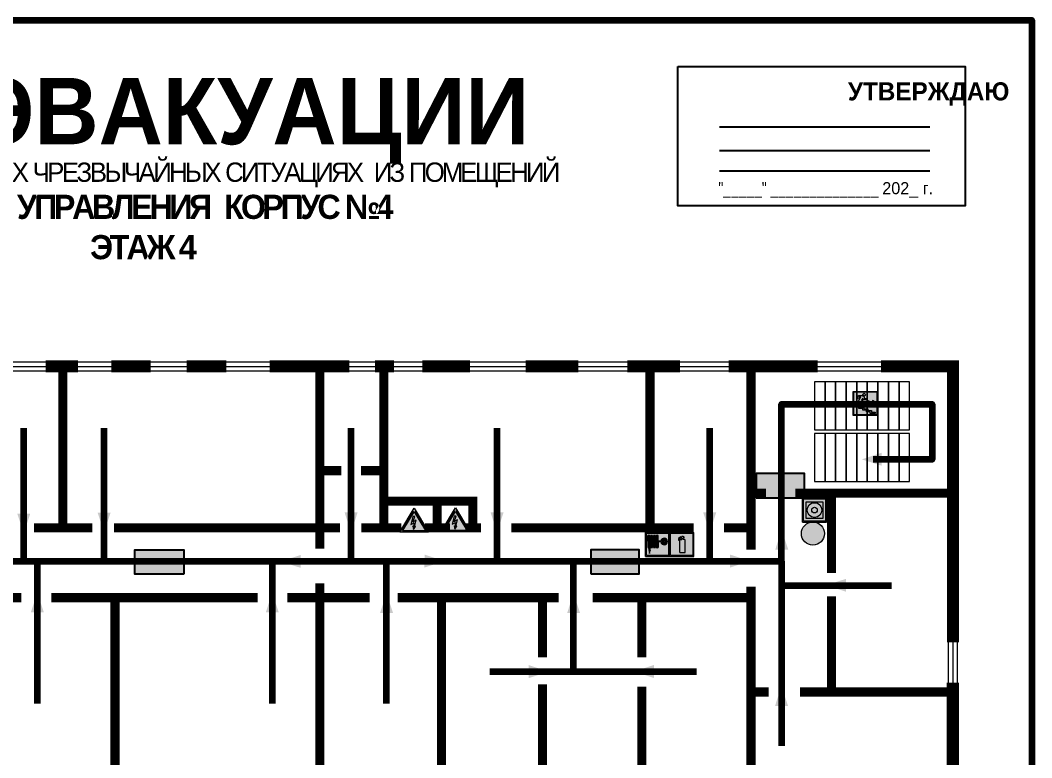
# Model space of a CAD drawing. Header units: millimetres. Extents: x 13810 to 67229, y 12374 to 21950.
# Drawn here: x 19685.7 to 20020.4, y 20022.4 to 20266.5 of the extents above; entities that cross this region are included whole.
import ezdxf

# ---------------------------------------------------------------- set-up
doc = ezdxf.new("R2010")
doc.units = ezdxf.units.MM
doc.layers.add('План_Штампы', color=7, linetype='Continuous')
doc.styles.add('обычный', font='arial.ttf')

# ---------------------------------------------------------------- blocks, each defined once
blk = doc.blocks.new('A$C32E8229D')
at = {"true_color": 0xffffff}
blk.add_hatch(color=7, dxfattribs=at).paths.add_polyline_path([(0, 0), (0, -8), (16, -8), (16, 0)])
h = blk.add_hatch(color=126)
h.paths.add_polyline_path([(0.2, -0.2), (15.8, -0.2), (15.8, -7.8), (0.2, -7.8)])
h.paths.add_polyline_path([(13.49, -2.05), (12.08, -2.05), (11.37, -2.63, 0.162397), (11.29, -2.84), (11.29, -3.63), (10.35, -3.63), (10.35, -4.05), (11.68, -4.05), (11.68, -3.48), (12.26, -4.28), (11.29, -5.1), (11.29, -6.78), (11.85, -6.78), (11.85, -5.44), (12.8, -4.64), (12.8, -5.94), (14.46, -5.94), (14.46, -5.39), (13.45, -5.39), (13.45, -3.97), (12.46, -2.59), (13.15, -2.59), (13.69, -3.34), (14.18, -3)], flags=16)
h.paths.add_polyline_path([(10.74, -1.82, 1), (11.8, -1.82, 1)], flags=16)
h.paths.add_polyline_path([(9.39, -3.59), (5.99, -3.59), (6.56, -3.03), (5.91, -3.03), (5.1, -3.83), (5.91, -4.64), (6.56, -4.64), (5.99, -4.09), (9.39, -4.09)], flags=16)
h.paths.add_polyline_path([(4.29, -1.08), (1.72, -1.08), (1.72, -6.6), (4.29, -6.6)], flags=16)
at = {"color": 126}
blk.add_lwpolyline([(16, -8), (0, -8), (0, 0), (16, 0)], close=True, dxfattribs=at)
blk = doc.blocks.new('вниз')
at = {"lineweight": 0, "true_color": 0xffffff}
h = blk.add_hatch(color=7, dxfattribs=at)
h.dxf.hatch_style = 1
h.paths.add_polyline_path([(40994.51, -4472.22), (40986.51, -4472.22), (40986.51, -4480.22), (40994.51, -4480.22)])
h.paths.add_polyline_path([(40994.31, -4472.42), (40994.31, -4480.01), (40986.71, -4480.01), (40986.71, -4472.42)], flags=16)
h.paths.add_polyline_path([(40988.43, -4473.53), (40989.43, -4473.53), (40990.19, -4473.96), (40990.19, -4474.6), (40991, -4474.6), (40991, -4475.06), (40989.73, -4475.06), (40989.73, -4474.46), (40989.3, -4475.18), (40990.17, -4475.7), (40990.17, -4477.11), (40989.63, -4477.11), (40989.63, -4476.01), (40988.94, -4475.59), (40988.94, -4476.46), (40988.94, -4476.46), (40987.47, -4476.46), (40987.26, -4476.46), (40987.26, -4475.92), (40988.4, -4475.92), (40988.4, -4475.2), (40989.1, -4473.99), (40988.66, -4473.99), (40988.24, -4474.7), (40987.86, -4474.47), (40988.41, -4473.56)], flags=0)
h.paths.add_polyline_path([(40990.55, -4473.29, -1), (40989.69, -4473.29, -1)], flags=0)
h.paths.add_polyline_path([(40988.85, -4476.89), (40988.85, -4477.43), (40990.1, -4477.43), (40990.1, -4477.99), (40991.34, -4477.99), (40991.34, -4478.54), (40992.59, -4478.54), (40992.59, -4479.09), (40993.83, -4479.09), (40993.83, -4479.52), (40992.17, -4479.52), (40992.17, -4478.97), (40990.91, -4478.97), (40990.91, -4478.41), (40989.68, -4478.41), (40989.68, -4477.86), (40988.43, -4477.86), (40988.43, -4477.31), (40987.6, -4477.31), (40987.18, -4477.31), (40987.18, -4476.89)], flags=0)
h.paths.add_polyline_path([(40991.61, -4475.33), (40993.12, -4476.2), (40992.9, -4475.27), (40993.48, -4475.6), (40993.83, -4476.88), (40992.56, -4477.22), (40991.97, -4476.88), (40992.9, -4476.61), (40991.38, -4475.74), (40991.58, -4475.39)], flags=0)
h.paths.add_polyline_path([(40990.19, -4473.96), (40989.43, -4473.53), (40988.43, -4473.53), (40988.41, -4473.56), (40987.86, -4474.47), (40988.24, -4474.7), (40988.66, -4473.99), (40989.1, -4473.99), (40988.4, -4475.2), (40988.4, -4475.92), (40987.26, -4475.92), (40987.26, -4476.46), (40987.47, -4476.46), (40988.94, -4476.46), (40988.94, -4476.27), (40988.94, -4475.59), (40989.63, -4476.01), (40989.63, -4477.11), (40990.17, -4477.11), (40990.17, -4475.7), (40989.3, -4475.18), (40989.73, -4474.46), (40989.73, -4475.06), (40991, -4475.06), (40991, -4474.6), (40990.19, -4474.6)], flags=0)
h.paths.add_polyline_path([(40990.55, -4473.29, 1), (40989.69, -4473.29, 1)], flags=0)
h.paths.add_polyline_path([(40991.61, -4475.33), (40991.58, -4475.39), (40991.38, -4475.74), (40992.9, -4476.61), (40991.97, -4476.88), (40992.56, -4477.22), (40993.83, -4476.88), (40993.48, -4475.6), (40992.9, -4475.27), (40993.12, -4476.2)], flags=0)
h.paths.add_polyline_path([(40990.1, -4477.43), (40988.85, -4477.43), (40988.85, -4476.89), (40987.18, -4476.89), (40987.18, -4477.31), (40987.6, -4477.31), (40988.43, -4477.31), (40988.43, -4477.86), (40989.68, -4477.86), (40989.68, -4478.41), (40990.91, -4478.41), (40990.91, -4478.97), (40992.17, -4478.97), (40992.17, -4479.52), (40993.83, -4479.52), (40993.83, -4479.09), (40992.59, -4479.09), (40992.59, -4478.54), (40991.34, -4478.54), (40991.34, -4477.99), (40990.1, -4477.99)], flags=0)
at = {"lineweight": 0}
h = blk.add_hatch(color=126, dxfattribs=at)
h.dxf.hatch_style = 1
h.paths.add_polyline_path([(40994.31, -4472.42), (40986.71, -4472.42), (40986.71, -4480.01), (40994.31, -4480.01)])
h.paths.add_polyline_path([(40988.43, -4473.53), (40989.43, -4473.53), (40990.19, -4473.96), (40990.19, -4474.6), (40991, -4474.6), (40991, -4475.06), (40989.73, -4475.06), (40989.73, -4474.46), (40989.3, -4475.18), (40990.17, -4475.7), (40990.17, -4477.11), (40989.63, -4477.11), (40989.63, -4476.01), (40988.94, -4475.59), (40988.94, -4476.46), (40988.94, -4476.46), (40987.47, -4476.46), (40987.26, -4476.46), (40987.26, -4475.92), (40988.4, -4475.92), (40988.4, -4475.2), (40989.1, -4473.99), (40988.66, -4473.99), (40988.24, -4474.7), (40987.86, -4474.47), (40988.41, -4473.56)], flags=16)
h.paths.add_polyline_path([(40990.55, -4473.29, -1), (40989.69, -4473.29, -1)], flags=16)
h.paths.add_polyline_path([(40988.85, -4476.89), (40988.85, -4477.43), (40990.1, -4477.43), (40990.1, -4477.99), (40991.34, -4477.99), (40991.34, -4478.54), (40992.59, -4478.54), (40992.59, -4479.09), (40993.83, -4479.09), (40993.83, -4479.52), (40992.17, -4479.52), (40992.17, -4478.97), (40990.91, -4478.97), (40990.91, -4478.41), (40989.68, -4478.41), (40989.68, -4477.86), (40988.43, -4477.86), (40988.43, -4477.31), (40987.6, -4477.31), (40987.18, -4477.31), (40987.18, -4476.89)], flags=16)
h.paths.add_polyline_path([(40991.61, -4475.33), (40993.12, -4476.2), (40992.9, -4475.27), (40993.48, -4475.6), (40993.83, -4476.88), (40992.56, -4477.22), (40991.97, -4476.88), (40992.9, -4476.61), (40991.38, -4475.74), (40991.58, -4475.39)], flags=16)
at = {"lineweight": 0, "true_color": 0xffffff}
h = blk.add_hatch(color=7, dxfattribs=at)
h.dxf.hatch_style = 1
h.paths.add_polyline_path([(40989.73, -4474.46), (40989.73, -4475.06), (40991, -4475.06), (40991, -4474.6), (40990.19, -4474.6), (40990.19, -4473.96), (40989.43, -4473.53), (40988.43, -4473.53), (40988.41, -4473.56), (40987.86, -4474.47), (40988.24, -4474.7), (40988.66, -4473.99), (40989.1, -4473.99), (40988.4, -4475.2), (40988.4, -4475.92), (40987.26, -4475.92), (40987.26, -4476.46), (40987.47, -4476.46), (40988.94, -4476.46), (40988.94, -4475.59), (40989.63, -4476.01), (40989.63, -4477.11), (40990.17, -4477.11), (40990.17, -4475.7), (40989.3, -4475.18)])
h.paths.add_polyline_path([(40989.69, -4473.29, 1), (40990.55, -4473.29, 1)])
h.paths.add_polyline_path([(40991.61, -4475.33), (40991.58, -4475.39), (40991.38, -4475.74), (40992.9, -4476.61), (40991.97, -4476.88), (40992.56, -4477.22), (40993.83, -4476.88), (40993.48, -4475.6), (40992.9, -4475.27), (40993.12, -4476.2)])
h.paths.add_polyline_path([(40990.1, -4477.43), (40988.85, -4477.43), (40988.85, -4476.89), (40987.18, -4476.89), (40987.18, -4477.31), (40987.6, -4477.31), (40988.43, -4477.31), (40988.43, -4477.86), (40989.68, -4477.86), (40989.68, -4478.41), (40990.91, -4478.41), (40990.91, -4478.97), (40992.17, -4478.97), (40992.17, -4479.52), (40993.83, -4479.52), (40993.83, -4479.09), (40992.59, -4479.09), (40992.59, -4478.54), (40991.34, -4478.54), (40991.34, -4477.99), (40990.1, -4477.99)])
at = {"color": 126, "lineweight": 0}
for points in [[(40986.51, -4472.22), (40994.51, -4472.22), (40994.51, -4480.22), (40986.51, -4480.22)], [(40986.71, -4472.42), (40994.31, -4472.42), (40994.31, -4480.01), (40986.71, -4480.01)]]:
    blk.add_lwpolyline(points, close=True, dxfattribs=at)
for points in [[(40987.47, -4476.46), (40987.26, -4476.46), (40987.26, -4475.92), (40988.4, -4475.92), (40988.4, -4475.2), (40989.1, -4473.99), (40988.66, -4473.99), (40988.24, -4474.7), (40987.86, -4474.47), (40988.41, -4473.56), (40988.43, -4473.53), (40989.43, -4473.53), (40990.19, -4473.96), (40990.19, -4474.6), (40991, -4474.6), (40991, -4475.06), (40989.73, -4475.06), (40989.73, -4474.46), (40989.3, -4475.18), (40990.17, -4475.7), (40990.17, -4477.11), (40989.63, -4477.11), (40989.63, -4476.01), (40988.94, -4475.59), (40988.94, -4476.46)], [(40987.6, -4477.31), (40987.18, -4477.31), (40987.18, -4476.89), (40988.85, -4476.89), (40988.85, -4477.43), (40990.1, -4477.43), (40990.1, -4477.99), (40991.34, -4477.99), (40991.34, -4478.54), (40992.59, -4478.54), (40992.59, -4479.09), (40993.83, -4479.09), (40993.83, -4479.52), (40992.17, -4479.52), (40992.17, -4478.97), (40990.91, -4478.97), (40990.91, -4478.41), (40989.68, -4478.41), (40989.68, -4477.86), (40988.43, -4477.86), (40988.43, -4477.31), (40987.6, -4477.31)], [(40987.47, -4476.46), (40988.94, -4476.46), (40988.94, -4476.27)], [(40991.58, -4475.39), (40991.38, -4475.74), (40992.9, -4476.61), (40991.97, -4476.88), (40992.56, -4477.22), (40993.83, -4476.88), (40993.48, -4475.6), (40992.9, -4475.27), (40993.12, -4476.2), (40991.61, -4475.33), (40991.58, -4475.39)]]:
    blk.add_lwpolyline(points, dxfattribs=at)
blk.add_circle((40990.12, -4473.29), 0.432, dxfattribs=at)
blk = doc.blocks.new('A$C37112FD5')
at = {"true_color": 0xf5f5ff}
h = blk.add_hatch(color=7, dxfattribs=at)
h.dxf.hatch_style = 1
h.paths.add_polyline_path([(12.8, -7.4), (0, -7.4), (0, -20.2), (12.8, -20.2)])
h.paths.add_polyline_path([(12.29, -7.91), (12.29, -19.69), (0.51, -19.69), (0.51, -7.91)], flags=16)
h.paths.add_polyline_path([(4.98, -9.04, -0.42597), (5.17, -9.22), (5.17, -12.25), (5.17, -15.29, -0.432244), (4.98, -15.47), (4.83, -15.47, -0.42597), (4.64, -15.29), (4.64, -12.25), (4.64, -9.22, -0.432244), (4.83, -9.04)], flags=0)
h.paths.add_polyline_path([(4.28, -9.22), (4.28, -12.25), (4.28, -15.29, -0.432244), (4.09, -15.47), (3.94, -15.47, -0.42597), (3.75, -15.29), (3.75, -12.25), (3.75, -9.22, -0.432244), (3.94, -9.04), (4.09, -9.04, -0.42597)], flags=0)
h.paths.add_polyline_path([(5.72, -9.04), (5.87, -9.04, -0.42597), (6.06, -9.22), (6.06, -12.25), (6.06, -15.29, -0.432244), (5.87, -15.47), (5.72, -15.47, -0.42597), (5.53, -15.29), (5.53, -12.25), (5.53, -9.22, -0.432244)], flags=0)
h.paths.add_polyline_path([(6.42, -8.9), (6.5, -8.9, -0.42597), (6.69, -9.08), (6.69, -12.03), (8.21, -12.03, -15.824349), (8.21, -12.47), (6.69, -12.47), (6.69, -15.42, -0.432244), (6.5, -15.6), (6.42, -15.6)], flags=0)
h.paths.add_polyline_path([(3.39, -9.22), (3.39, -12.25), (3.39, -15.29, -0.432244), (3.2, -15.47), (3.05, -15.47, -0.42597), (2.85, -15.29), (2.85, -12.25), (2.85, -9.22, -0.432244), (3.05, -9.04), (3.2, -9.04, -0.42597)], flags=0)
h.paths.add_polyline_path([(2.5, -9.22), (2.5, -16.71), (1.96, -16.71), (1.96, -9.22, -0.432244), (2.15, -9.04), (2.31, -9.04, -0.42597)], flags=0)
h.paths.add_polyline_path([(1.61, -8.9), (1.61, -15.6), (1.57, -15.6, -0.42597), (1.37, -15.42), (1.37, -12.03), (1.37, -9.09, -0.432244), (1.57, -8.9)], flags=0)
h.paths.add_polyline_path([(9.76, -10.81), (9.76, -12.03), (8.49, -12.03, -0.336371)], flags=0)
h.paths.add_polyline_path([(8.49, -12.47), (9.76, -12.47), (9.76, -13.7, -0.336371)], flags=0)
h.paths.add_polyline_path([(10.11, -10.81, -0.336371), (11.38, -12.03), (10.11, -12.03)], flags=0)
h.paths.add_polyline_path([(10.11, -12.47), (11.38, -12.47, -0.336371), (10.11, -13.7)], flags=0)
h.paths.add_polyline_path([(2.5, -16.84), (2.5, -17.05), (1.97, -17.05), (1.97, -16.84)], flags=0)
h.paths.add_polyline_path([(2.5, -17.24, -0.033778), (2.24, -18.6, -0.033778), (1.97, -17.24)], flags=0)
h = blk.add_hatch(color=242)
h.dxf.hatch_style = 1
h.paths.add_polyline_path([(12.29, -7.91), (0.51, -7.91), (0.51, -19.69), (12.29, -19.69)])
h.paths.add_polyline_path([(6.42, -15.6), (6.42, -8.9), (6.5, -8.9, -0.42597), (6.69, -9.08), (6.69, -12.03), (8.21, -12.03, -15.824349), (8.21, -12.47), (6.69, -12.47), (6.69, -15.42, -0.432244), (6.5, -15.6)], flags=16)
h.paths.add_polyline_path([(5.87, -15.47), (5.72, -15.47, -0.42597), (5.53, -15.29), (5.53, -12.25), (5.53, -9.22, -0.432244), (5.72, -9.04), (5.87, -9.04, -0.42597), (6.06, -9.22), (6.06, -12.25), (6.06, -15.29, -0.432244)], flags=16)
h.paths.add_polyline_path([(4.98, -15.47), (4.83, -15.47, -0.42597), (4.64, -15.29), (4.64, -12.25), (4.64, -9.22, -0.432244), (4.83, -9.04), (4.98, -9.04, -0.42597), (5.17, -9.22), (5.17, -12.25), (5.17, -15.29, -0.432244)], flags=16)
h.paths.add_polyline_path([(4.09, -15.47), (3.94, -15.47, -0.42597), (3.75, -15.29), (3.75, -12.25), (3.75, -9.22, -0.432244), (3.94, -9.04), (4.09, -9.04, -0.42597), (4.28, -9.22), (4.28, -12.25), (4.28, -15.29, -0.432244)], flags=16)
h.paths.add_polyline_path([(3.2, -15.47), (3.05, -15.47, -0.42597), (2.85, -15.29), (2.85, -12.25), (2.85, -9.22, -0.432244), (3.05, -9.04), (3.2, -9.04, -0.42597), (3.39, -9.22), (3.39, -12.25), (3.39, -15.29, -0.432244)], flags=16)
h.paths.add_polyline_path([(2.5, -17.05), (1.97, -17.05), (1.97, -16.84), (2.5, -16.84)], flags=16)
h.paths.add_polyline_path([(2.5, -17.24, -0.033778), (2.24, -18.6, -0.033778), (1.97, -17.24)], flags=16)
h.paths.add_polyline_path([(2.5, -16.71), (1.96, -16.71), (1.96, -9.22, -0.432244), (2.15, -9.04), (2.31, -9.04, -0.42597), (2.5, -9.22)], flags=16)
h.paths.add_polyline_path([(1.61, -15.6), (1.57, -15.6, -0.42597), (1.37, -15.42), (1.37, -12.03), (1.37, -9.09, -0.432244), (1.57, -8.9), (1.61, -8.9)], flags=16)
h.paths.add_polyline_path([(8.49, -12.47), (9.76, -12.47), (9.76, -13.7, -0.336371)], flags=0)
h.paths.add_polyline_path([(10.11, -13.7), (10.11, -12.47), (11.38, -12.47, -0.336371)], flags=0)
h.paths.add_polyline_path([(8.49, -12.03, -0.336371), (9.76, -10.81), (9.76, -12.03)], flags=0)
h.paths.add_polyline_path([(10.11, -12.03), (10.11, -10.81, -0.336371), (11.38, -12.03)], flags=0)
h = blk.add_hatch(color=7, dxfattribs=at)
h.dxf.hatch_style = 1
h.paths.add_polyline_path([(1.61, -8.9), (1.57, -8.9, 0.432244), (1.37, -9.09), (1.37, -12.03), (1.37, -15.42, 0.42597), (1.57, -15.6), (1.61, -15.6)])
h.paths.add_polyline_path([(2.5, -9.22, 0.42597), (2.31, -9.04), (2.15, -9.04, 0.432244), (1.96, -9.22), (1.96, -16.71), (2.5, -16.71)])
h.paths.add_polyline_path([(2.5, -16.84), (1.97, -16.84), (1.97, -17.05), (2.5, -17.05)])
h.paths.add_polyline_path([(2.5, -17.24), (1.97, -17.24, 0.033778), (2.24, -18.6, 0.033778)])
h.paths.add_polyline_path([(3.39, -12.25), (3.39, -9.22, 0.42597), (3.2, -9.04), (3.05, -9.04, 0.432244), (2.85, -9.22), (2.85, -12.25), (2.85, -15.29, 0.42597), (3.05, -15.47), (3.2, -15.47, 0.432244), (3.39, -15.29)])
h.paths.add_polyline_path([(4.28, -12.25), (4.28, -9.22, 0.42597), (4.09, -9.04), (3.94, -9.04, 0.432244), (3.75, -9.22), (3.75, -12.25), (3.75, -15.29, 0.42597), (3.94, -15.47), (4.09, -15.47, 0.432244), (4.28, -15.29)])
h.paths.add_polyline_path([(5.17, -12.25), (5.17, -9.22, 0.42597), (4.98, -9.04), (4.83, -9.04, 0.432244), (4.64, -9.22), (4.64, -12.25), (4.64, -15.29, 0.42597), (4.83, -15.47), (4.98, -15.47, 0.432244), (5.17, -15.29)])
h.paths.add_polyline_path([(6.06, -12.25), (6.06, -9.22, 0.42597), (5.87, -9.04), (5.72, -9.04, 0.432244), (5.53, -9.22), (5.53, -12.25), (5.53, -15.29, 0.42597), (5.72, -15.47), (5.87, -15.47, 0.432244), (6.06, -15.29)])
h.paths.add_polyline_path([(6.69, -12.47), (8.21, -12.47, 15.824349), (8.21, -12.03), (6.69, -12.03), (6.69, -9.08, 0.42597), (6.5, -8.9), (6.42, -8.9), (6.42, -15.6), (6.5, -15.6, 0.432244), (6.69, -15.42)])
h.paths.add_polyline_path([(8.49, -12.47), (9.76, -12.47), (9.76, -13.7, -0.336371)], flags=16)
h.paths.add_polyline_path([(8.49, -12.03, -0.336371), (9.76, -10.81), (9.76, -12.03)], flags=16)
h.paths.add_polyline_path([(10.11, -12.47), (11.38, -12.47, -0.336371), (10.11, -13.7)], flags=16)
h.paths.add_polyline_path([(10.11, -12.03), (10.11, -10.81, -0.336371), (11.38, -12.03)], flags=16)
h = blk.add_hatch(color=242)
h.dxf.hatch_style = 1
h.paths.add_polyline_path([(9.76, -10.81, 0.336371), (8.49, -12.03), (9.76, -12.03)])
h.paths.add_polyline_path([(10.11, -10.81), (10.11, -12.03), (11.38, -12.03, 0.336371)])
h.paths.add_polyline_path([(11.38, -12.47), (10.11, -12.47), (10.11, -13.7, 0.336371)])
h.paths.add_polyline_path([(9.76, -12.47), (8.49, -12.47, 0.336371), (9.76, -13.7)])
at = {"color": 242, "lineweight": 5}
for p, q in [((0, -20.2), (0, -7.4)), ((0, -7.4), (12.8, -7.4)), ((1.37, -12.03), (1.37, -9.08)), ((1.57, -8.9), (1.61, -8.9)), ((1.61, -8.9), (1.61, -15.6)), ((1.96, -16.71), (1.96, -9.22)), ((2.15, -9.04), (2.31, -9.04)), ((2.5, -16.71), (2.5, -9.22)), ((2.85, -12.25), (2.85, -9.22)), ((3.05, -9.04), (3.2, -9.04)), ((3.39, -12.25), (3.39, -9.22)), ((3.75, -12.25), (3.75, -9.22)), ((3.94, -9.04), (4.09, -9.04)), ((4.28, -12.25), (4.28, -9.22)), ((4.64, -12.25), (4.64, -9.22)), ((4.83, -9.04), (4.98, -9.04)), ((5.17, -12.25), (5.17, -9.22)), ((5.53, -12.25), (5.53, -9.22)), ((5.72, -9.04), (5.87, -9.04)), ((6.06, -12.25), (6.06, -9.22)), ((6.42, -8.9), (6.42, -15.6)), ((6.5, -8.9), (6.42, -8.9)), ((6.69, -12.03), (6.69, -9.08)), ((12.8, -20.2), (12.8, -7.4)), ((1.37, -12.03), (1.37, -15.42)), ((1.57, -15.6), (1.61, -15.6)), ((2.85, -12.25), (2.85, -15.29)), ((3.05, -15.47), (3.2, -15.47)), ((3.39, -12.25), (3.39, -15.29)), ((3.75, -12.25), (3.75, -15.29)), ((3.94, -15.47), (4.09, -15.47)), ((4.28, -12.25), (4.28, -15.29)), ((4.64, -12.25), (4.64, -15.29)), ((4.83, -15.47), (4.98, -15.47)), ((5.17, -12.25), (5.17, -15.29)), ((5.53, -12.25), (5.53, -15.29)), ((5.72, -15.47), (5.87, -15.47)), ((6.06, -12.25), (6.06, -15.29)), ((6.42, -15.6), (6.5, -15.6)), ((8.21, -12.03), (6.69, -12.03)), ((8.21, -12.47), (6.69, -12.47)), ((6.69, -12.47), (6.69, -15.42)), ((9.76, -12.03), (8.49, -12.03)), ((9.76, -12.47), (8.49, -12.47)), ((9.76, -10.81), (9.76, -12.03)), ((9.76, -12.47), (9.76, -13.7)), ((10.11, -10.81), (10.11, -12.03)), ((11.38, -12.03), (10.11, -12.03)), ((11.38, -12.47), (10.11, -12.47)), ((10.11, -12.47), (10.11, -13.7)), ((0, -20.2), (12.8, -20.2)), ((1.96, -16.71), (2.5, -16.71)), ((1.97, -16.84), (2.5, -16.84)), ((1.97, -17.05), (1.97, -16.84)), ((2.5, -17.05), (1.97, -17.05)), ((1.97, -17.24), (2.5, -17.24)), ((2.5, -16.84), (2.5, -17.05))]:
    blk.add_line(p, q, dxfattribs=at)
blk.add_lwpolyline([(0.51, -7.91), (12.29, -7.91), (12.29, -19.69), (0.51, -19.69)], close=True, dxfattribs=at)
for centre, radius, start, end in [((1.56, -9.09), 0.182, 87.1027, 180.6071), ((2.15, -9.22), 0.182, 87.1027, 180.6071), ((2.32, -9.22), 0.182, 359.3929, 92.8973), ((3.04, -9.22), 0.182, 87.1027, 180.6071), ((3.21, -9.22), 0.182, 359.3929, 92.8973), ((3.93, -9.22), 0.182, 87.1027, 180.6071), ((4.1, -9.22), 0.182, 359.3929, 92.8973), ((4.82, -9.22), 0.182, 87.1027, 180.6071), ((4.99, -9.22), 0.182, 359.3929, 92.8973), ((5.71, -9.22), 0.182, 87.1027, 180.6071), ((5.88, -9.22), 0.182, 359.3929, 92.8973), ((6.51, -9.09), 0.182, 359.3929, 92.8973), ((9.93, -12.25), 1.74, 187.2319, 172.7681), ((1.56, -15.42), 0.182, 179.3929, 272.8973), ((3.04, -15.29), 0.182, 179.3929, 272.8973), ((3.21, -15.29), 0.182, 267.1027, 0.6071), ((3.93, -15.29), 0.182, 179.3929, 272.8973), ((4.1, -15.29), 0.182, 267.1027, 0.6071), ((4.82, -15.29), 0.182, 179.3929, 272.8973), ((4.99, -15.29), 0.182, 267.1027, 0.6071), ((5.71, -15.29), 0.182, 179.3929, 272.8973), ((5.88, -15.29), 0.182, 267.1027, 0.6071), ((6.51, -15.42), 0.182, 267.1027, 0.6071), ((9.93, -12.25), 1.46, 96.9927, 171.3585), ((9.93, -12.25), 1.46, 188.6415, 263.0073), ((9.93, -12.25), 1.46, 8.6415, 83.0073), ((9.93, -12.25), 1.46, 276.9927, 351.3585), ((12.17, -15.98), 10.27, 187.041, 194.7793), ((-7.7, -15.98), 10.27, 345.2207, 352.959)]:
    blk.add_arc(centre, radius, start, end, dxfattribs=at)
blk = doc.blocks.new('A$C3AD82952')
at = {"true_color": 0xf5f5ff}
h = blk.add_hatch(color=7, dxfattribs=at)
h.dxf.hatch_style = 1
h.paths.add_polyline_path([(8.21, 8.73, 0.414214), (7.89, 9.05), (7.22, 9.05), (7.22, 9.92), (7.59, 9.92, 1), (7.57, 10.36), (7.22, 10.36), (7.22, 10.6), (6.43, 10.6), (6.43, 10.36), (6.01, 10.36), (4.74, 9.59), (4.74, 8.69), (4.98, 8.73), (4.98, 9.26), (6.12, 9.91), (6.43, 9.91), (6.43, 9.05), (5.76, 9.05, 0.414214), (5.44, 8.73), (5.44, 2.2), (8.21, 2.2)], flags=0)
h.paths.add_polyline_path([(12.8, 12.8), (0, 12.8), (0, 0), (12.8, 0)])
h.paths.add_polyline_path([(0.51, 12.29), (12.29, 12.29), (12.29, 0.51), (0.51, 0.51)], flags=16)
h.paths.add_polyline_path([(4.74, 9.59), (6.01, 10.36), (6.43, 10.36), (6.43, 10.6), (7.22, 10.6), (7.22, 10.36), (7.59, 10.36, -0.94586), (7.59, 9.92), (7.22, 9.92), (7.22, 9.05), (7.89, 9.05, -0.414214), (8.21, 8.73), (8.21, 2.2), (5.44, 2.2), (5.44, 8.73, -0.414214), (5.76, 9.05), (6.43, 9.05), (6.43, 9.91), (6.12, 9.91), (4.98, 9.26), (4.98, 8.73), (4.74, 8.69)], flags=0)
h = blk.add_hatch(color=242)
h.dxf.hatch_style = 1
h.paths.add_polyline_path([(12.29, 12.29), (0.51, 12.29), (0.51, 0.51), (12.29, 0.51)])
h.paths.add_polyline_path([(4.74, 8.69), (4.74, 9.59), (6.01, 10.36), (6.43, 10.36), (6.43, 10.6), (7.22, 10.6), (7.22, 10.36), (7.59, 10.36, -0.94586), (7.59, 9.92), (7.22, 9.92), (7.22, 9.05), (7.89, 9.05, -0.414214), (8.21, 8.73), (8.21, 2.2), (5.44, 2.2), (5.44, 8.73, -0.414214), (5.76, 9.05), (6.43, 9.05), (6.43, 9.91), (6.12, 9.91), (4.98, 9.26), (4.98, 8.73)], flags=16)
h = blk.add_hatch(color=7, dxfattribs=at)
h.dxf.hatch_style = 1
h.paths.add_polyline_path([(8.21, 8.73, 0.414214), (7.89, 9.05), (7.22, 9.05), (7.22, 9.92), (7.59, 9.92, 1), (7.57, 10.36), (7.22, 10.36), (7.22, 10.6), (6.43, 10.6), (6.43, 10.36), (6.01, 10.36), (4.74, 9.59), (4.74, 8.69), (4.98, 8.73), (4.98, 9.26), (6.12, 9.91), (6.43, 9.91), (6.43, 9.05), (5.76, 9.05, 0.414214), (5.44, 8.73), (5.44, 2.2), (8.21, 2.2)])
at = {"color": 242, "lineweight": 5}
for p, q in [((0, 0), (0, 12.8)), ((0, 12.8), (12.8, 12.8)), ((12.8, 0), (12.8, 12.8)), ((6.01, 10.36), (4.74, 9.59)), ((4.74, 9.59), (4.74, 8.69)), ((4.74, 8.69), (4.98, 8.73)), ((4.98, 9.26), (6.12, 9.91)), ((4.98, 8.73), (4.98, 9.26)), ((5.44, 2.2), (5.44, 8.73)), ((5.76, 9.05), (6.43, 9.05)), ((6.01, 10.36), (6.43, 10.36)), ((6.12, 9.91), (6.43, 9.91)), ((7.22, 10.6), (6.43, 10.6)), ((6.43, 10.6), (6.43, 10.36)), ((6.43, 9.91), (6.43, 9.05)), ((7.22, 10.36), (7.22, 10.6)), ((7.59, 10.36), (7.22, 10.36)), ((7.22, 9.05), (7.22, 9.92)), ((7.59, 9.92), (7.22, 9.92)), ((7.89, 9.05), (7.22, 9.05)), ((8.21, 2.2), (8.21, 8.73)), ((0, 0), (12.8, 0)), ((5.44, 2.2), (8.21, 2.2))]:
    blk.add_line(p, q, dxfattribs=at)
blk.add_lwpolyline([(0.51, 12.29), (12.29, 12.29), (12.29, 0.51), (0.51, 0.51)], close=True, dxfattribs=at)
for centre, radius, start, end in [((5.76, 8.73), 0.32, 90, 180), ((7.58, 10.14), 0.223, 273.1875, 86.8125), ((7.89, 8.73), 0.32, 0, 90)]:
    blk.add_arc(centre, radius, start, end, dxfattribs=at)
blk = doc.blocks.new('A$C7B4425F7')
at = {"true_color": 0xffffff}
blk.add_hatch(color=7, dxfattribs=at).paths.add_polyline_path([(0, 0), (-16, 0), (-16, -8), (0, -8)])
h = blk.add_hatch(color=126)
h.paths.add_polyline_path([(-0.2, -0.2), (-15.8, -0.2), (-15.8, -7.8), (-0.2, -7.8)])
h.paths.add_polyline_path([(-11.76, -2.03), (-11.76, -3.66), (-11.17, -3.66, -0.568275), (-11.17, -6.18), (-12.58, -6.18), (-12.58, -2.03)], flags=16)
h.paths.add_polyline_path([(-13.33, -4.12, -0.495768), (-13.59, -6.18), (-15.03, -6.18), (-15.03, -2.03), (-13.59, -2.03, -0.487973)], flags=16)
h.paths.add_polyline_path([(-10.25, -2.03), (-9.48, -2.03), (-9.48, -6.18), (-10.25, -6.18)], flags=16)
h.paths.add_polyline_path([(-13.84, -3.69), (-14.24, -3.69), (-14.24, -3.03), (-13.9, -3.03, -0.692621)], flags=0)
h.paths.add_polyline_path([(-9.15, -2.03), (-8.4, -2.03), (-8.04, -3.07), (-7.68, -2.03), (-6.93, -2.03), (-7.64, -4.1), (-6.93, -6.18), (-7.68, -6.18), (-8.04, -5.14), (-8.4, -6.18), (-9.15, -6.18), (-8.44, -4.1)], flags=16)
h.paths.add_polyline_path([(-11.76, -4.46), (-11.42, -4.46, -0.692621), (-11.36, -5.12), (-11.76, -5.12)], flags=0)
h.paths.add_polyline_path([(-13.9, -5.2), (-14.24, -5.2), (-14.24, -4.55), (-13.84, -4.55, -0.708038)], flags=0)
edge = h.paths.add_edge_path(flags=16)
edge.add_ellipse((-5.51, -4.08), major_axis=(0, 2.05), ratio=0.586184, start_angle=0, end_angle=360)
edge = h.paths.add_edge_path(flags=0)
edge.add_ellipse((-5.51, -4.08), major_axis=(0, 1.14), ratio=0.454828, start_angle=0, end_angle=360)
h.paths.add_polyline_path([(-4.13, -4.96, 0.377264), (-3.48, -4.52, 0.0555), (-3.16, -2.03), (-1.66, -2.03), (-1.66, -4.96), (-0.96, -4.96), (-0.96, -7.01), (-1.75, -7.01), (-1.75, -6.18), (-3.3, -6.18), (-3.3, -7.02), (-4.13, -7.02)], flags=16)
h.paths.add_polyline_path([(-2.73, -2.91), (-2.28, -2.91), (-2.28, -4.96), (-3.05, -4.96, 0.079136)], flags=0)
at = {"color": 126}
blk.add_lwpolyline([(-16, -8), (0, -8), (0, 0), (-16, 0)], close=True, dxfattribs=at)
blk = doc.blocks.new('A$C54414219')
at = {"true_color": 0xffffff}
h = blk.add_hatch(color=7, dxfattribs=at)
h.paths.add_polyline_path([(2.39, -9.45), (2.39, -18.3), (11.23, -18.3), (11.23, -9.45)], flags=0)
h.paths.add_polyline_path([(10.71, -13.87, -1), (2.92, -13.87, -1)], flags=0)
h.paths.add_polyline_path([(8.3, -13.87, -1), (5.33, -13.87, -1)], flags=0)
h.paths.add_polyline_path([(0.41, -7.47), (0.41, -20.27), (13.21, -20.27), (13.21, -7.47)])
h.paths.add_polyline_path([(0.92, -19.77), (12.71, -19.77), (12.71, -7.98), (0.92, -7.98)], flags=16)
h.paths.add_polyline_path([(11.23, -9.45), (11.23, -18.3), (2.39, -18.3), (2.39, -9.45)], flags=0)
at = {"lineweight": 5}
h = blk.add_hatch(color=242, dxfattribs=at)
h.paths.add_polyline_path([(12.71, -7.98), (0.92, -7.98), (0.92, -19.77), (12.71, -19.77)])
h.paths.add_polyline_path([(11.23, -18.3), (2.39, -18.3), (2.39, -9.45), (11.23, -9.45)], flags=16)
h.paths.add_polyline_path([(10.71, -13.87, -1), (2.92, -13.87, -1)], flags=0)
h.paths.add_polyline_path([(8.3, -13.87, -1), (5.33, -13.87, -1)], flags=0)
at = {"true_color": 0xffffff}
h = blk.add_hatch(color=7, dxfattribs=at)
h.paths.add_polyline_path([(2.39, -9.45), (2.39, -18.3), (11.23, -18.3), (11.23, -9.45)])
h.paths.add_polyline_path([(10.71, -13.87, -1), (2.92, -13.87, -1)], flags=16)
h.paths.add_polyline_path([(8.3, -13.87, -1), (5.33, -13.87, -1)], flags=0)
at = {"lineweight": 5}
h = blk.add_hatch(color=242, dxfattribs=at)
h.paths.add_polyline_path([(2.92, -13.87, 1), (10.71, -13.87, 1)])
h.paths.add_polyline_path([(8.3, -13.87, -1), (5.33, -13.87, -1)], flags=16)
at = {"color": 242, "lineweight": 5}
for p, q in [((0.41, -20.27), (0.41, -7.47)), ((0.41, -7.47), (13.21, -7.47)), ((0.41, -7.47), (13.21, -7.47)), ((13.21, -20.27), (13.21, -7.47)), ((0.41, -20.27), (13.21, -20.27))]:
    blk.add_line(p, q, dxfattribs=at)
for points in [[(0.92, -7.98), (12.71, -7.98), (12.71, -19.77), (0.92, -19.77)], [(2.39, -9.45), (11.23, -9.45), (11.23, -18.3), (2.39, -18.3)]]:
    blk.add_lwpolyline(points, close=True, dxfattribs=at)
for radius in [3.89, 1.49]:
    blk.add_circle((6.81, -13.87), radius, dxfattribs=at)
blk = doc.blocks.new('A$C7B8C2D5B')
at = {"lineweight": 0}
h = blk.add_hatch(color=5, dxfattribs=at)
h.dxf.hatch_style = 1
h.paths.add_polyline_path([(1.4, -3.02, 1), (-2.11, -3.02, 1)])
at = {"color": 5, "lineweight": 0}
blk.add_circle((-0.36, -3.02), 1.75, dxfattribs=at)
blk = doc.blocks.new('A$C3E6D3DDE')
at = {"lineweight": 5}
h = blk.add_hatch(color=40, dxfattribs=at)
h.paths.add_polyline_path([(24.1, 1.45), (16.46, -11.35), (31.74, -11.35)])
h.paths.add_polyline_path([(24.09, -0.46), (30.03, -10.41), (18.14, -10.41)], flags=16)
h.paths.add_polyline_path([(24.54, -3.08), (23.41, -6.02), (25.13, -5.01), (24.33, -8.5), (24.82, -8.27), (23.79, -9.86), (23.4, -8.04), (23.8, -8.43), (24.04, -6.29), (22.39, -7.25), (23.44, -3.08)], flags=0)
h = blk.add_hatch(color=256, dxfattribs=at)
h.paths.add_polyline_path([(24.37, 0.03, 0.567511), (23.82, 0.03), (17.59, -10.4, 0.582454), (17.86, -10.88), (30.32, -10.88, 0.582149), (30.6, -10.4)])
h.paths.add_polyline_path([(24.09, -0.46), (18.14, -10.41), (30.03, -10.41)], flags=16)
h.paths.add_polyline_path([(24.54, -3.08), (23.41, -6.02), (25.13, -5.01), (24.33, -8.5), (24.82, -8.27), (23.79, -9.86), (23.4, -8.04), (23.8, -8.43), (24.04, -6.29), (22.39, -7.25), (23.44, -3.08)], flags=0)
h = blk.add_hatch(color=40, dxfattribs=at)
h.paths.add_polyline_path([(24.09, -0.46), (18.14, -10.41), (30.03, -10.41)])
h.paths.add_polyline_path([(24.82, -8.27), (23.79, -9.86), (23.4, -8.04), (23.8, -8.43), (24.04, -6.29), (22.39, -7.25), (23.44, -3.08), (24.54, -3.08), (23.41, -6.02), (25.13, -5.01), (24.33, -8.5)], flags=16)
at = {"color": 40, "lineweight": 5}
for p, q in [((16.46, -11.35), (24.1, 1.45)), ((24.1, 1.45), (31.74, -11.35))]:
    blk.add_line(p, q, dxfattribs=at)
at = {"lineweight": 5}
for p, q in [((17.59, -10.4), (23.82, 0.03)), ((24.37, 0.03), (30.6, -10.4)), ((18.14, -10.41), (24.09, -0.46)), ((23.44, -3.08), (22.39, -7.25)), ((23.41, -6.02), (24.54, -3.08)), ((25.13, -5.01), (23.41, -6.02)), ((24.54, -3.08), (23.44, -3.08)), ((24.09, -0.46), (30.03, -10.41)), ((24.33, -8.5), (25.13, -5.01)), ((18.14, -10.41), (30.03, -10.41)), ((22.39, -7.25), (24.04, -6.29)), ((23.8, -8.43), (23.4, -8.04)), ((23.4, -8.04), (23.79, -9.86)), ((23.79, -9.86), (24.82, -8.27)), ((24.04, -6.29), (23.8, -8.43)), ((24.82, -8.27), (24.33, -8.5)), ((17.86, -10.88), (30.32, -10.88))]:
    blk.add_line(p, q, dxfattribs=at)
at = {"color": 50, "lineweight": 5}
blk.add_line((31.74, -11.35), (16.46, -11.35), dxfattribs=at)

msp = doc.modelspace()

# ---------------------------------------------------------------- linework, layer by layer
at = {"color": 2, "lineweight": 100}
msp.add_lwpolyline([(19420.36, 20266.52), (20020.36, 20266.52), (20020.36, 19871.52), (19420.36, 19871.52)], close=True, dxfattribs=at)
msp.add_lwpolyline([(19903.3, 20251.23), (19998.3, 20251.23), (19998.3, 20205.03), (19903.3, 20205.03)], close=True)
for points in [[(19917.05, 20231.19), (19986.58, 20231.19)], [(19917.05, 20223.42), (19986.58, 20223.42)], [(19917.05, 20216.64), (19986.58, 20216.64)]]:
    msp.add_lwpolyline(points)
at = {"lineweight": 100}
for points, const_width in [([(19694.16, 20151.98), (19704.77, 20151.98)], 4), ([(19715.85, 20151.98), (19728.82, 20151.98)], 4), ([(19753.85, 20151.98), (19740.76, 20151.98)], 4), ([(19794.59, 20151.98), (19768.26, 20151.98)], 4), ([(19809.36, 20151.98), (19803.12, 20151.98)], 4), ([(19834.51, 20151.98), (19818.74, 20151.98)], 4), ([(19870.33, 20151.98), (19852.93, 20151.98)], 4), ([(19903.92, 20151.98), (19886.52, 20151.98)], 4), ([(19949.51, 20151.98), (19920.11, 20151.98)], 4), ([(19994.29, 20060.6), (19994.29, 20151.98), (19970.5, 20151.98)], 4), ([(19784.85, 20152), (19784.85, 20091.59)], 3), ([(19927.46, 20091.28), (19927.46, 20152)], 3), ([(19927.46, 20109.99), (19932.44, 20109.99)], 3), ([(19942.1, 20109.99), (19995.44, 20109.99)], 3), ([(19784.85, 20080.09), (19784.85, 20001.75)], 3), ([(19875.06, 20075.39), (19927.46, 20075.39), (19927.46, 20079.03), (19927.46, 20001.75)], 3), ([(19667.91, 20075.39), (19686.02, 20075.39)], 3), ([(19696.02, 20075.39), (19764.27, 20075.39)], 3), ([(19774.06, 20075.39), (19801.28, 20075.39)], 3), ([(19810.59, 20075.39), (19863.84, 20075.39)], 3), ([(19717.04, 20074.45), (19717.04, 20001.72)], 3), ([(19825.05, 20074.45), (19825.05, 20001.72)], 3), ([(19976.71, 20001.72), (19994.25, 20001.72), (19994.25, 20047.25)], 4)]:
    msp.add_lwpolyline(points, dxfattribs=dict(at, const_width=const_width))
at = {"lineweight": 0}
for points in [[(19462.81, 20150.5), (19982.63, 20150.5)], [(19463.17, 20153.43), (19982.99, 20153.43)], [(19463.26, 20151.95), (19983.09, 20151.95)], [(19992.84, 20029.11), (19992.84, 20138.17)], [(19994.32, 20029.66), (19994.32, 20138.72)], [(19995.75, 20029.23), (19995.75, 20138.29)]]:
    msp.add_lwpolyline(points, dxfattribs=at)
at = {"lineweight": 0, "const_width": 3}
for points in [[(19699.79, 20098.52), (19699.79, 20151.95)], [(19805.99, 20098.52), (19805.99, 20151.41), (19805.99, 20117.43), (19798.45, 20117.43)], [(19894.04, 20098.52), (19894.04, 20151.49)], [(19784.85, 20117.43), (19791.97, 20117.43)], [(19954.13, 20109.37), (19954.13, 20083.6)], [(19805.99, 20107.3), (19835.44, 20107.3), (19835.44, 20098.52)], [(19823.67, 20098.52), (19823.67, 20107.3)], [(19690.22, 20098.52), (19709.53, 20098.52)], [(19716.69, 20098.52), (19791.44, 20098.52)], [(19798.51, 20098.52), (19811.78, 20098.52)], [(19819.56, 20098.52), (19827.9, 20098.52)], [(19832.91, 20098.52), (19838.19, 20098.52)], [(19848.21, 20098.52), (19908.55, 20098.52)], [(19918.56, 20098.52), (19927.18, 20098.52)], [(19954.13, 20075.8), (19954.13, 20044.17), (19943.73, 20044.17), (19993.74, 20044.17)], [(19858.5, 20055.63), (19858.5, 20074.23)], [(19891.31, 20074.74), (19891.31, 20055.63)], [(19858.5, 20001.14), (19858.5, 20046.65)], [(19891.31, 20045.91), (19891.31, 20002.12)], [(19927.46, 20044.17), (19933.29, 20044.17)]]:
    msp.add_lwpolyline(points, dxfattribs=at)
at = {"lineweight": 0}
for points in [[(19948.46, 20146.84), (19948.46, 20130.95), (19951.95, 20130.95), (19951.95, 20146.84)], [(19951.95, 20146.84), (19951.95, 20130.95), (19955.45, 20130.95), (19955.45, 20146.84)], [(19955.45, 20146.84), (19955.45, 20130.95), (19958.95, 20130.95), (19958.95, 20146.84)], [(19958.95, 20146.84), (19958.95, 20130.95), (19962.45, 20130.95), (19962.45, 20146.84)], [(19962.45, 20146.84), (19962.45, 20130.95), (19965.95, 20130.95), (19965.95, 20146.84)], [(19965.95, 20146.84), (19965.95, 20130.95), (19969.45, 20130.95), (19969.45, 20146.84)], [(19969.45, 20146.84), (19969.45, 20130.95), (19972.95, 20130.95), (19972.95, 20146.84)], [(19972.95, 20146.84), (19972.95, 20130.95), (19976.44, 20130.95), (19976.44, 20146.84)], [(19976.44, 20146.84), (19976.44, 20130.95), (19979.94, 20130.95), (19979.94, 20146.84)], [(19948.46, 20129.74), (19948.46, 20113.85), (19951.95, 20113.85), (19951.95, 20129.74)], [(19951.95, 20129.74), (19951.95, 20113.85), (19955.45, 20113.85), (19955.45, 20129.74)], [(19955.45, 20129.74), (19955.45, 20113.85), (19958.95, 20113.85), (19958.95, 20129.74)], [(19958.95, 20129.74), (19958.95, 20113.85), (19962.45, 20113.85), (19962.45, 20129.74)], [(19962.45, 20129.74), (19962.45, 20113.85), (19965.95, 20113.85), (19965.95, 20129.74)], [(19965.95, 20129.74), (19965.95, 20113.85), (19969.45, 20113.85), (19969.45, 20129.74)], [(19969.45, 20129.74), (19969.45, 20113.85), (19972.95, 20113.85), (19972.95, 20129.74)], [(19972.95, 20129.74), (19972.95, 20113.85), (19976.44, 20113.85), (19976.44, 20129.74)], [(19976.44, 20129.74), (19976.44, 20113.85), (19979.94, 20113.85), (19979.94, 20129.74)]]:
    msp.add_lwpolyline(points, close=True, dxfattribs=at)
at = {"color": 126, "lineweight": 100, "true_color": 0x008754}
for points in [[(19795.16, 20087.43), (19937.61, 20087.43), (19937.61, 20139.48), (19987.42, 20139.48), (19987.42, 20121.15), (19967.9, 20121.15)], [(19686.86, 20087.43), (19686.86, 20131.5)], [(19713.47, 20087.43), (19713.47, 20131.5)], [(19795.16, 20087.43), (19795.16, 20131.5)], [(19843.45, 20087.43), (19843.45, 20131.5)], [(19913.81, 20087.43), (19913.81, 20131.5)], [(19506.28, 20035.07), (19506.28, 20087.43), (19769.09, 20087.43), (19769.09, 20040.34)], [(19691.36, 20040.34), (19691.36, 20087.43)], [(19769.09, 20087.43), (19795.16, 20087.43)], [(19806.84, 20040.34), (19806.84, 20087.43)], [(19868.75, 20050.94), (19868.75, 20087.43)], [(19937.61, 20087.43), (19937.61, 20026.34)], [(19937.61, 20079.47), (19973.94, 20079.47)], [(19841.09, 20050.94), (19909.44, 20050.94)]]:
    msp.add_lwpolyline(points, dxfattribs=at)
at = {"layer": 'План_Штампы', "color": 126, "true_color": 0x008754}
for points in [[(19970.7, 20123.35), (19970.69, 20119.05), (19964.11, 20121.18)], [(19711.29, 20103.54), (19715.58, 20103.53), (19713.45, 20096.95)], [(19793.01, 20103.59), (19797.3, 20103.58), (19795.18, 20097)], [(19841.3, 20103.59), (19845.59, 20103.58), (19843.46, 20097)], [(19911.66, 20103.59), (19915.95, 20103.58), (19913.82, 20097)], [(19684.71, 20103.22), (19689, 20103.21), (19686.87, 20096.63)], [(19939.78, 20091.28), (19935.49, 20091.29), (19937.62, 20097.87)], [(19778.5, 20089.54), (19778.49, 20085.25), (19771.9, 20087.38)], [(19819.43, 20085.35), (19819.45, 20089.64), (19826.03, 20087.51)], [(19920.54, 20085.35), (19920.55, 20089.64), (19927.14, 20087.51)], [(19958.94, 20081.65), (19958.93, 20077.36), (19952.34, 20079.49)], [(19693.5, 20070.52), (19689.21, 20070.53), (19691.34, 20077.12)], [(19771.23, 20070.48), (19766.94, 20070.5), (19769.07, 20077.08)], [(19809.04, 20070.3), (19804.75, 20070.31), (19806.88, 20076.9)], [(19870.92, 20070.27), (19866.63, 20070.28), (19868.76, 20076.87)], [(19853.93, 20048.77), (19853.94, 20053.06), (19860.53, 20050.93)], [(19895.33, 20053.11), (19895.32, 20048.82), (19888.74, 20050.94)], [(19939.72, 20039.53), (19935.42, 20039.55), (19937.55, 20046.13)]]:
    msp.add_solid(points, dxfattribs=at)

# ---------------------------------------------------------------- block references
at = {"color": 126, "true_color": 0x008754}
msp.add_blockref('вниз', (-21025.25, 24615.89), dxfattribs=at)
for name, p, xscale, yscale, zscale in [('A$C54414219', (19944.22, 20113.05), 0.625, 0.625, 0.625), ('A$C3E6D3DDE', (19800.96, 20104.14), 0.625, 0.625, 0.625), ('A$C3E6D3DDE', (19814.63, 20104.24), 0.625, 0.625, 0.625), ('A$C7B8C2D5B', (19948.72, 20103.19), 2.177419353276491, 2.177419353276491, 2.177419353276491), ('A$C37112FD5', (19892.52, 20101.63), 0.6249984004534781, 0.6249984004534781, 0.6249984004534781), ('A$C3AD82952', (19900.52, 20089.01), 0.625, 0.625, 0.625)]:
    msp.add_blockref(name, p, dxfattribs=dict(xscale=xscale, yscale=yscale, zscale=zscale))
at = {"layer": 'План_Штампы'}
msp.add_blockref('A$C7B4425F7', (19945.13, 20116.47), dxfattribs=at)
at = {"layer": 'План_Штампы', "color": 126, "true_color": 0x008754, "xscale": 1.012510887696, "yscale": 1.012510887696, "zscale": 1.012510887696, "rotation": 359.9978653237144}
msp.add_blockref('A$C32E8229D', (19723.62, 20091.27), dxfattribs=at)
at = {"layer": 'План_Штампы', "color": 126, "true_color": 0x008754, "xscale": -1}
msp.add_blockref('A$C32E8229D', (19890.48, 20091.23), dxfattribs=at)

# ---------------------------------------------------------------- texts
at = {"lineweight": 0, "style": 'обычный'}
for s, insert, char_height, width, attachment_point in [('{\\fProxima Nova Rg|b1|i0|c204|p2;ПЛАН ЭВАКУАЦИИ}', (19577, 20247.45), 22, 493.8901, 1), ('\\pi-18,l18,t18;{\\fProxima Nova Rg|b1|i0|c204|p2;УТВЕРЖДАЮ\\H1.1997x; }', (19986.24, 20242.11), 6, 126.6484, 5), ('{\\fArial Narrow|b0|i0|c204|p34;"_____" ______________ \\fProxima Nova Rg|b0|i0|c204|p2;202_ г. }', (19952.2, 20210.35), 4, 78.6503, 5)]:
    msp.add_mtext(s, dxfattribs=dict(at, insert=insert, char_height=char_height, width=width, attachment_point=attachment_point))
at = {"color": 0, "lineweight": 0, "insert": (19726, 20214.03), "char_height": 8, "width": 449.2158, "attachment_point": 5, "style": 'обычный'}
msp.add_mtext('{\\fArial Black|b1|i0|c204|p34;\\H2x;\\T0.85;  \\fArial Narrow|b0|i0|c204|p34;\\H0.8x;\\W0.9;\\P\\fProxima Nova Rg|b0|i0|c204|p2;\\H0.5x;\\W1;\\C256;ПРИ ПОЖАРЕ  ИЛИ ДРУГИХ ЧРЕЗВЫЧАЙНЫХ СИТУАЦИЯХ  ИЗ ПОМЕЩЕНИЙ \\fProxima Nova Rg|b1|i0|c204|p2;\\H1.25x;\\PЗДАНИЯ УПРАВЛЕНИЯ \\fProxima Nova Rg|b1|i0|c0|p2; \\fProxima Nova Rg|b1|i0|c204|p2;КОРПУС №4   \\fProxima Nova Rg|b1|i0|c0|p2;\\P\\fProxima Nova Rg|b1|i0|c204|p2;ЭТАЖ 4}', dxfattribs=at)

doc.saveas('drawing.dxf')
